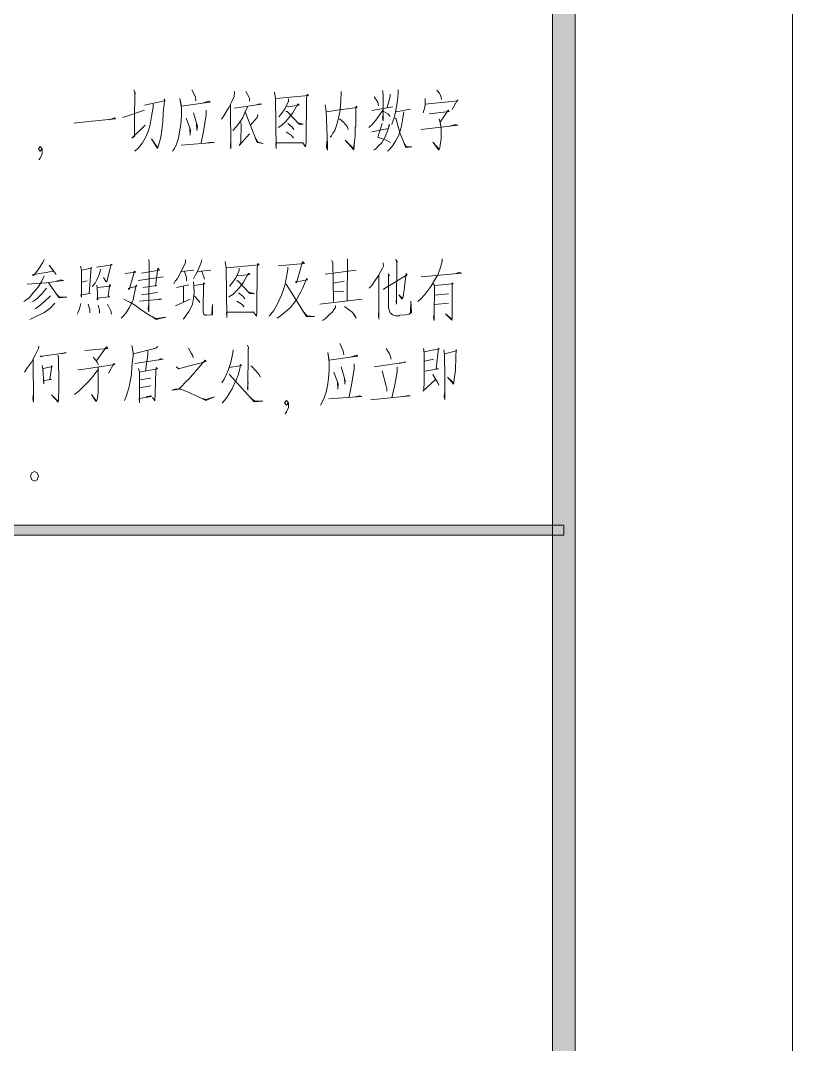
# Model space of a CAD drawing. Header units: millimetres. Extents: x 0 to 829, y 0 to 570.
# Drawn here: x 774.73 to 807.13, y 385 to 427.98 of the extents above; entities that cross this region are included whole.
import ezdxf

# ---------------------------------------------------------------- set-up
doc = ezdxf.new("R2010")
doc.units = ezdxf.units.MM

msp = doc.modelspace()

# ---------------------------------------------------------------- hatches: boundary and pattern name
h = msp.add_hatch(color=0)
h.dxf.hatch_style = 2
h.paths.add_polyline_path([(798.015083, 9.119306), (797.055528, 10.078861), (797.055528, 560.002972), (798.015083, 560.962528)])
h = msp.add_hatch(color=0)
h.dxf.hatch_style = 2
h.paths.add_polyline_path([(749.508139, 406.382361), (749.508139, 406.795111), (797.535306, 406.795111), (797.535306, 406.382361)])

# ---------------------------------------------------------------- linework, layer by layer
at = {"color": 0, "lineweight": 0}
for points in [[(0, 0), (0, 570.081833), (807.130861, 570.081833), (807.130861, 0)], [(798.015083, 9.119306), (797.055528, 10.078861), (797.055528, 560.002972), (798.015083, 560.962528)], [(775.483167, 408.851806), (775.433778, 408.996444), (775.320889, 409.056417), (775.204472, 408.996444), (775.158611, 408.851806), (775.204472, 408.707167), (775.320889, 408.647194), (775.433778, 408.707167)], [(749.508139, 406.382361), (749.508139, 406.795111), (797.535306, 406.795111), (797.535306, 406.382361)]]:
    msp.add_lwpolyline(points, close=True, dxfattribs=at)
for points in [[(779.487194, 425.076056), (779.554222, 424.913778), (779.536583, 424.97375), (779.518944, 423.813111), (779.518944, 423.121667), (779.406056, 423.040528), (779.959917, 423.590861)], [(781.928417, 425.076056), (782.076583, 424.772667), (782.090694, 424.606861)], [(790.589111, 425.076056), (790.589111, 424.952583), (790.575, 424.730333), (790.525611, 424.444583), (790.476222, 424.141194), (790.409194, 423.897778), (790.328056, 423.672), (790.313944, 423.612028)], [(779.942278, 424.423417), (780.774833, 424.606861), (780.757194, 424.688), (780.806583, 424.606861), (780.774833, 424.589222), (780.725444, 424.098861), (780.707806, 423.731972), (780.658417, 423.38625), (780.626667, 423.082861), (780.563167, 422.87825), (780.513778, 422.694806), (780.482028, 422.613667), (780.235083, 423.019361), (780.482028, 422.656)], [(782.418778, 424.525722), (782.630444, 424.589222), (782.693944, 424.546889), (782.662194, 424.546889), (781.490972, 424.384611), (781.423944, 424.709167), (781.490972, 424.303472), (781.490972, 423.978917), (781.455694, 423.612028), (781.409833, 423.305111), (781.360444, 423.040528), (781.279306, 422.797111), (781.198167, 422.613667), (781.117028, 422.493722)], [(783.720528, 424.994917), (783.702889, 424.790306), (783.59, 424.546889), (783.477111, 424.324639), (783.360694, 424.141194), (783.265444, 423.978917), (783.166667, 423.834278)], [(784.19325, 424.994917), (784.323778, 424.7515), (784.337889, 424.688), (784.337889, 424.589222)], [(785.396222, 424.97375), (785.427972, 424.709167), (785.46325, 422.613667), (785.445611, 422.839444), (786.602722, 422.839444), (786.521583, 422.857083), (786.355778, 422.839444)], [(785.445611, 424.709167), (786.814389, 424.832639), (786.765, 424.892611), (786.73325, 424.709167), (786.715611, 422.87825), (786.697972, 422.673639), (786.585083, 422.839444)], [(785.981833, 424.688), (785.981833, 424.589222), (785.837194, 424.282306), (785.657278, 424.038889), (785.576139, 423.936583)], [(788.197278, 424.994917), (788.179639, 424.589222), (788.147889, 424.2435), (788.147889, 424.201167), (788.0985, 423.95775), (788.035, 423.714333), (787.967972, 423.488556), (787.918583, 423.368611), (787.837444, 423.245139), (787.791583, 423.142833), (787.724556, 423.082861)], [(789.580167, 424.772667), (789.728333, 424.546889), (789.760083, 424.405778)], [(789.922361, 425.03725), (789.954111, 424.892611), (789.954111, 423.774306), (789.922361, 423.915417), (789.954111, 424.038889)], [(790.246917, 424.892611), (790.246917, 424.790306), (790.116389, 424.324639)], [(791.714472, 424.709167), (791.714472, 424.486917), (791.696833, 424.324639), (791.665083, 424.201167), (791.633333, 424.098861)], [(791.714472, 424.46575), (793.079722, 424.606861), (793.065611, 424.649194), (792.853944, 424.2435)], [(792.201306, 425.054889), (792.314194, 424.934944), (792.363583, 424.832639), (792.381222, 424.7515), (792.395333, 424.670361)], [(779.032111, 423.915417), (779.942278, 424.222333)], [(780.302111, 424.46575), (780.302111, 424.324639), (780.235083, 423.95775), (780.171583, 423.612028), (780.104556, 423.368611), (779.991667, 423.104028), (779.847028, 422.839444), (779.681222, 422.634833), (779.536583, 422.493722)], [(782.531667, 424.222333), (782.531667, 424.017722), (782.418778, 423.326278), (782.32, 422.839444)], [(783.540611, 424.444583), (783.55825, 422.5925), (783.540611, 422.715972), (783.55825, 422.938222)], [(784.25675, 424.363444), (784.143861, 424.120028), (784.062722, 423.915417), (783.932194, 423.714333), (783.801667, 423.530889), (783.639389, 423.368611)], [(783.720528, 424.303472), (784.842361, 424.46575), (784.761222, 424.486917), (784.630694, 424.444583)], [(785.900694, 424.384611), (785.967722, 424.363444), (786.422806, 424.423417), (786.373417, 424.486917), (786.16175, 424.098861), (785.999472, 423.897778), (785.851306, 423.731972), (785.706667, 423.590861), (785.544389, 423.488556)], [(787.512889, 424.444583), (787.562278, 424.18), (787.611667, 422.737139), (787.611667, 422.532528), (787.579917, 422.656), (787.594028, 422.920583)], [(787.579917, 424.141194), (788.197278, 424.2435), (788.229028, 424.2435), (788.864028, 424.324639), (788.814639, 424.384611), (788.800528, 424.342278), (788.800528, 423.915417), (788.800528, 423.548528), (788.782889, 423.509722), (788.782889, 423.164), (788.782889, 423.121667), (788.751139, 422.899417), (788.7335, 422.715972), (788.719389, 422.553694), (788.359556, 422.959389), (788.70175, 422.613667), (788.7335, 422.818278)], [(789.94, 424.222333), (789.791833, 423.996556), (789.647194, 423.795472), (789.499028, 423.633194), (789.354389, 423.488556)], [(789.481389, 424.201167), (790.363333, 424.363444)], [(790.493861, 424.141194), (791.093583, 424.261139)], [(791.87675, 424.060056), (792.723417, 424.162361), (792.674028, 424.222333), (792.349472, 423.714333)], [(776.978944, 423.672), (777.730361, 423.753139), (777.744472, 423.753139), (778.721667, 423.855444), (778.658167, 423.897778), (778.460611, 423.813111)], [(781.685, 423.876611), (781.864917, 423.38625), (781.847278, 423.164), (781.833167, 423.44975)], [(781.995444, 424.098861), (782.157722, 423.530889), (782.140083, 423.368611), (782.125972, 423.650833)], [(784.157972, 424.141194), (784.665972, 422.857083), (784.9235, 422.818278), (784.697722, 422.87825), (784.581306, 423.061694)], [(784.697722, 424.038889), (784.665972, 423.915417), (784.369639, 423.569694)], [(785.868944, 424.162361), (785.918333, 424.162361), (786.422806, 423.633194), (786.602722, 423.633194), (786.422806, 423.672), (786.341667, 423.714333)], [(788.116139, 423.855444), (788.296056, 423.693167), (788.440694, 423.530889), (788.490083, 423.407417), (788.458333, 423.488556)], [(789.954111, 424.18), (790.151667, 424.060056), (790.246917, 423.95775)], [(790.818417, 424.141194), (790.769028, 423.795472), (790.719639, 423.548528), (790.67025, 423.347444), (790.60675, 423.164), (790.476222, 422.920583), (790.363333, 422.737139), (790.232806, 422.574861), (790.134028, 422.493722)], [(790.458583, 423.876611), (790.493861, 423.834278), (790.656139, 423.266306), (790.769028, 423.001722), (790.881917, 422.715972), (790.917194, 422.656), (791.160611, 422.673639), (790.917194, 422.694806), (790.832528, 422.818278)], [(792.300083, 423.855444), (792.331833, 423.753139), (792.363583, 423.633194), (792.381222, 423.428583), (792.381222, 423.223972), (792.381222, 423.001722), (792.363583, 422.857083), (792.349472, 422.754778), (792.331833, 422.656), (792.300083, 422.574861), (792.282444, 422.532528), (792.039028, 422.87825), (792.300083, 422.574861)], [(783.963944, 423.714333), (783.995694, 423.650833), (783.981583, 422.839444), (783.914556, 422.737139), (784.337889, 423.223972)], [(785.950083, 423.650833), (786.13, 423.509722), (786.211139, 423.407417)], [(789.481389, 423.305111), (790.183417, 423.44975), (790.201056, 423.633194), (790.201056, 423.548528), (790.116389, 423.305111), (790.0035, 423.040528), (789.890611, 422.839444), (789.760083, 422.715972), (789.647194, 422.5925), (789.566056, 422.532528)], [(789.904722, 423.650833), (789.728333, 423.082861), (789.841222, 423.040528), (789.97175, 423.001722), (790.102278, 422.938222), (790.264556, 422.857083)], [(791.552194, 423.407417), (793.079722, 423.590861), (792.984472, 423.612028), (792.755167, 423.548528)], [(785.886583, 423.305111), (786.09825, 423.164), (786.1935, 423.061694)], [(775.497278, 422.126833), (775.564306, 422.207972), (775.645444, 422.391417), (775.645444, 422.5925), (775.564306, 422.694806), (775.483167, 422.5925), (775.564306, 422.493722), (775.645444, 422.5925)], [(781.473333, 422.754778), (782.856222, 422.857083), (782.775083, 422.87825), (782.581056, 422.839444)], [(775.726583, 417.949944), (775.677194, 417.83), (775.465528, 417.501917), (775.285611, 417.279667), (775.222111, 417.300833), (776.118167, 417.463111), (775.93825, 417.706528), (776.199306, 417.360806), (776.231056, 417.300833)], [(780.122194, 417.949944), (780.139833, 417.808833), (780.122194, 415.752139), (780.090444, 415.896778), (780.122194, 416.080222)], [(781.65325, 417.932306), (781.65325, 417.83), (781.423944, 417.339639), (781.328694, 417.156194), (781.229917, 417.03625), (781.162889, 416.933944)], [(782.337639, 417.932306), (782.32, 417.83), (782.207111, 417.54425), (782.076583, 417.300833), (781.995444, 417.138556)], [(783.328944, 417.868806), (783.360694, 417.604222), (783.395972, 415.508722), (783.378333, 415.7345), (784.535444, 415.7345), (784.454306, 415.752139), (784.2885, 415.7345)], [(783.378333, 417.604222), (784.747111, 417.727694), (784.697722, 417.787667), (784.665972, 417.604222), (784.648333, 415.773306), (784.630694, 415.568694), (784.517806, 415.7345)], [(785.544389, 417.685361), (786.652111, 417.787667), (786.567444, 417.868806), (786.535694, 417.748861), (786.422806, 417.360806), (786.309917, 416.97275), (786.274639, 417.015083), (786.309917, 417.015083), (786.779111, 417.096222), (786.73325, 417.156194), (786.652111, 416.933944), (786.567444, 416.729333), (786.503944, 416.588222), (786.422806, 416.46475), (786.309917, 416.263667), (786.1935, 416.097861), (786.062972, 415.935583), (785.950083, 415.833278), (785.805444, 415.713333), (785.639639, 415.589861), (785.509111, 415.487556)], [(787.805694, 417.911139), (787.837444, 417.808833), (787.872722, 416.182528)], [(788.440694, 417.971111), (788.458333, 417.911139), (788.440694, 416.221333)], [(789.954111, 417.808833), (789.97175, 417.667722), (789.922361, 417.586583), (789.760083, 417.279667), (789.580167, 417.015083), (789.481389, 416.852806), (789.3685, 416.7505)], [(790.476222, 417.949944), (790.557361, 417.851167), (790.525611, 417.868806), (790.507972, 416.080222), (790.493861, 416.182528), (790.507972, 416.323639)], [(792.430611, 417.971111), (792.430611, 417.868806), (792.331833, 417.523083), (792.233056, 417.279667), (792.137806, 417.117389), (791.957889, 416.810472), (791.696833, 416.485917), (791.516917, 416.281306), (791.404028, 416.182528)], [(777.257639, 417.667722), (777.289389, 417.501917), (777.289389, 416.912778), (777.289389, 416.362444), (777.27175, 416.46475), (777.663333, 416.52825), (777.613944, 416.52825), (777.695083, 417.625389), (777.712722, 417.586583), (777.289389, 417.501917)], [(778.104306, 417.54425), (778.023167, 417.279667), (777.942028, 417.096222), (777.860889, 416.955111), (777.744472, 416.810472)], [(777.924389, 417.625389), (778.577028, 417.727694), (778.54175, 417.748861), (778.495889, 417.586583), (778.397111, 417.177361), (778.365361, 417.057417), (778.330083, 417.015083), (778.217194, 417.198528)], [(779.130889, 417.360806), (779.568333, 417.420778), (779.504833, 417.463111), (779.469556, 417.300833), (779.293167, 416.690528), (779.257889, 416.729333), (779.617722, 416.831639), (779.585972, 416.873972), (779.518944, 416.545889), (779.455444, 416.263667), (779.374306, 416.080222), (779.293167, 415.917944), (779.162639, 415.713333), (779.046222, 415.568694), (778.965083, 415.487556)], [(779.81175, 417.381972), (780.563167, 417.501917), (780.496139, 417.586583), (780.397361, 416.831639), (780.44675, 416.852806), (779.861139, 416.771667)], [(781.490972, 417.441944), (782.009556, 417.501917)], [(781.6215, 417.441944), (781.685, 417.237333), (781.702639, 417.177361), (781.702639, 417.057417)], [(782.171833, 417.441944), (782.725694, 417.501917)], [(782.337639, 417.441944), (782.432889, 417.219694), (782.450528, 417.117389)], [(783.833417, 417.279667), (783.900444, 417.2585), (784.355528, 417.322), (784.306139, 417.381972), (784.094472, 416.993917), (783.932194, 416.792833), (783.784028, 416.627028), (783.639389, 416.485917), (783.477111, 416.383611)], [(783.914556, 417.586583), (783.914556, 417.484278), (783.769917, 417.177361), (783.59, 416.933944), (783.508861, 416.831639)], [(785.950083, 417.625389), (785.950083, 417.523083), (785.886583, 417.138556), (785.837194, 416.912778), (785.770167, 416.690528), (785.689028, 416.447111), (785.593778, 416.2425), (785.477361, 415.999083), (785.364472, 415.815639), (785.233944, 415.653361), (785.170444, 415.568694)], [(787.512889, 417.339639), (788.814639, 417.501917)], [(789.954111, 416.711694), (789.989389, 416.690528), (790.0035, 416.729333), (790.963056, 417.300833), (790.917194, 417.360806), (790.867806, 416.933944), (790.832528, 416.669361), (790.800778, 416.507083), (790.786667, 416.383611), (790.751389, 416.281306), (790.60675, 416.46475), (790.751389, 416.323639), (790.769028, 416.362444)], [(790.165778, 417.360806), (790.215167, 417.2585), (790.183417, 417.300833), (790.183417, 416.059056), (790.183417, 415.917944), (790.215167, 415.794472), (790.246917, 415.713333), (790.296306, 415.671), (790.345694, 415.632194), (790.476222, 415.589861), (790.6385, 415.589861), (790.656139, 415.611028), (790.917194, 415.632194), (791.044194, 415.653361), (791.142972, 415.713333), (791.111222, 416.200167), (791.093583, 415.713333), (791.044194, 415.653361)], [(791.552194, 417.219694), (793.242, 417.381972), (793.14675, 417.420778)], [(793.14675, 417.420778), (793.016222, 417.360806)], [(775.726583, 417.2585), (775.613694, 417.015083), (775.465528, 416.771667), (775.2715, 416.545889), (775.091583, 416.344806), (774.961056, 416.2425), (774.879917, 416.182528)], [(775.010444, 416.912778), (775.825361, 416.97275), (776.5415, 417.075056), (776.428611, 417.096222), (776.248694, 417.03625)], [(775.9065, 416.97275), (776.361583, 416.344806), (776.672028, 416.362444), (776.361583, 416.383611), (776.262806, 416.485917)], [(777.307028, 416.993917), (777.532806, 417.057417)], [(777.942028, 416.873972), (777.956139, 416.7505), (777.973778, 416.263667), (777.942028, 416.323639), (778.47825, 416.383611), (778.41475, 416.404778), (778.47825, 416.912778), (778.51, 416.831639), (777.956139, 416.771667)], [(779.667111, 417.075056), (780.739556, 417.219694)], [(781.279306, 416.771667), (781.797889, 416.891611)], [(781.995444, 417.015083), (782.009556, 416.831639), (782.027194, 416.567056), (781.995444, 416.323639), (781.946056, 416.080222), (781.879028, 415.917944), (781.797889, 415.773306), (781.685, 415.611028), (781.603861, 415.487556), (781.554472, 415.44875)], [(782.027194, 416.852806), (782.468167, 416.933944), (782.418778, 416.97275), (782.418778, 416.852806), (782.401139, 415.875611), (782.401139, 415.7345), (782.432889, 415.653361), (782.482278, 415.611028), (782.549306, 415.611028), (782.760972, 415.632194), (782.792722, 415.653361), (782.792722, 416.059056), (782.760972, 415.653361)], [(783.801667, 417.057417), (783.851056, 417.057417), (784.355528, 416.52825), (784.535444, 416.52825), (784.355528, 416.567056), (784.274389, 416.609389)], [(785.886583, 416.912778), (786.73325, 415.551056), (787.071917, 415.551056), (786.765, 415.589861), (786.73325, 415.611028), (786.602722, 415.773306)], [(787.872722, 416.955111), (788.310167, 417.03625)], [(789.777722, 417.279667), (789.777722, 415.44875), (789.760083, 415.611028), (789.777722, 415.833278)], [(792.070778, 416.933944), (792.102528, 416.852806), (792.088417, 415.508722), (792.088417, 415.388778), (792.070778, 415.508722), (792.088417, 415.653361)], [(792.102528, 416.852806), (792.853944, 416.933944), (792.853944, 416.97275), (792.885694, 416.933944), (792.853944, 416.912778), (792.853944, 415.487556), (792.836306, 415.406417), (792.57525, 415.671), (792.836306, 415.44875)], [(775.825361, 416.7505), (775.645444, 416.52825), (775.465528, 416.344806), (775.30325, 416.221333), (775.222111, 416.182528)], [(779.81175, 416.46475), (780.482028, 416.567056)], [(781.572111, 416.810472), (781.572111, 416.140194)], [(783.882806, 416.545889), (784.062722, 416.404778), (784.143861, 416.302472)], [(787.855083, 416.588222), (788.296056, 416.627028)], [(792.691667, 416.507083), (792.120167, 416.447111)], [(776.181667, 416.119028), (775.97, 415.896778), (775.708944, 415.713333), (775.384389, 415.551056), (775.204472, 415.469917), (775.123333, 415.427583)], [(775.987639, 416.425944), (775.744222, 416.182528), (775.546667, 416.016722), (775.352639, 415.875611)], [(777.27175, 416.097861), (777.20825, 415.875611), (777.158861, 415.7345), (777.109472, 415.653361)], [(777.568083, 416.080222), (777.649222, 415.833278), (777.649222, 415.713333)], [(777.991417, 416.037889), (778.054917, 415.815639), (778.054917, 415.692167)], [(778.379472, 416.080222), (778.47825, 415.875611), (778.527639, 415.794472), (778.559389, 415.653361)], [(779.063861, 416.281306), (779.226139, 416.200167), (779.356667, 416.140194), (779.554222, 416.016722), (779.74825, 415.875611), (780.009306, 415.692167), (780.220972, 415.568694), (780.252722, 415.551056), (780.432639, 415.427583), (780.838333, 415.529889), (780.820694, 415.529889), (780.44675, 415.469917), (780.270361, 415.529889)], [(779.730611, 416.200167), (780.644306, 416.281306), (780.594917, 416.302472), (780.545528, 416.263667)], [(781.244028, 415.999083), (781.847278, 416.281306)], [(782.027194, 416.425944), (782.221222, 416.221333), (782.2565, 416.140194)], [(783.819306, 416.200167), (784.030972, 416.059056), (784.126222, 415.95675)], [(787.301222, 416.080222), (789.075694, 416.281306)], [(792.120167, 416.059056), (792.691667, 416.119028)], [(787.953861, 416.016722), (787.953861, 415.935583), (787.823333, 415.752139), (787.675167, 415.611028), (787.530528, 415.469917), (787.414111, 415.388778)], [(788.327806, 415.977917), (788.652361, 415.7345), (788.782889, 415.589861), (788.814639, 415.487556), (788.70175, 415.671)], [(775.497278, 414.316333), (775.483167, 414.214028), (775.352639, 413.931806), (775.190361, 413.646056), (775.028083, 413.423806), (774.897556, 413.219194)], [(779.406056, 414.3375), (779.455444, 414.05175), (779.455444, 413.910639), (779.437806, 413.706028), (779.406056, 413.441444), (779.388417, 413.116889), (779.342556, 412.831139), (779.293167, 412.608889), (779.226139, 412.383111), (779.162639, 412.199667), (779.095611, 412.037389)], [(784.25675, 414.358667), (784.306139, 414.256361), (784.2885, 414.154056), (784.274389, 412.46425), (784.25675, 412.566556), (784.2885, 412.792333)], [(788.13025, 414.418639), (788.278417, 414.11525), (788.296056, 413.949444)], [(775.564306, 413.910639), (775.613694, 413.868306), (775.645444, 413.889472), (776.654389, 414.034111), (776.605, 414.05175), (776.460361, 413.991778)], [(776.298083, 413.931806), (776.329833, 413.850667), (776.343944, 412.771167), (776.343944, 412.425444), (776.329833, 412.199667), (776.329833, 412.058556), (776.312194, 411.95625), (776.037028, 412.263167), (776.298083, 411.998583), (776.329833, 412.058556)], [(777.437556, 414.132889), (778.397111, 414.214028), (778.347722, 414.277528), (777.90675, 413.688389)], [(780.496139, 414.298694), (780.415, 414.235194), (779.469556, 413.991778)], [(780.072806, 414.11525), (780.072806, 413.949444), (779.977556, 413.279167)], [(781.783778, 414.235194), (781.896667, 414.012944), (781.960167, 413.910639), (781.977806, 413.8295)], [(783.6535, 414.154056), (783.639389, 414.034111), (783.55825, 413.624889), (783.459472, 413.339139), (783.378333, 413.138056), (783.279556, 412.933444), (783.184306, 412.771167)], [(788.620611, 413.868306), (788.832278, 413.931806), (788.895778, 413.889472), (788.864028, 413.889472), (787.692806, 413.727194), (787.625778, 414.05175), (787.692806, 413.646056), (787.692806, 413.3215), (787.661056, 412.954611), (787.611667, 412.647694), (787.562278, 412.383111), (787.481139, 412.139694), (787.4, 411.95625), (787.318861, 411.836306)], [(790.084639, 414.214028), (790.215167, 413.991778), (790.264556, 413.868306), (790.282194, 413.769528)], [(791.647444, 414.214028), (791.679194, 414.012944), (791.679194, 413.402639), (791.679194, 412.894639), (791.679194, 412.831139), (791.665083, 412.46425), (791.615694, 412.425444), (792.137806, 412.894639), (792.151917, 412.912278), (792.039028, 413.116889), (792.250694, 412.771167), (792.282444, 412.668861)], [(791.679194, 414.072917), (792.300083, 414.196389), (792.268333, 414.235194), (792.183667, 413.360306), (792.268333, 413.360306), (791.714472, 413.258)], [(792.494111, 414.154056), (792.525861, 413.970611), (792.5435, 412.993417), (792.5435, 412.933444), (792.5435, 412.079722), (792.51175, 412.199667), (792.5435, 412.425444)], [(792.5435, 413.991778), (793.030333, 414.11525), (793.016222, 414.175222), (792.998583, 413.868306), (792.984472, 413.300333), (792.935083, 412.933444), (792.917444, 412.792333), (792.903333, 412.711194), (792.656389, 413.014583), (792.903333, 412.771167)], [(775.2715, 413.769528), (775.285611, 411.95625), (775.253861, 412.118528), (775.285611, 412.344306)], [(775.645444, 413.504944), (775.677194, 413.381472), (775.708944, 412.728833), (775.694833, 412.852306), (775.708944, 412.873472), (776.037028, 412.912278), (775.97, 412.912278), (776.051139, 413.504944), (776.068778, 413.441444), (776.005278, 413.441444), (775.694833, 413.381472)], [(777.14475, 413.339139), (777.20825, 413.3215), (778.689917, 413.54375), (778.658167, 413.603722), (778.428861, 413.176861)], [(777.77975, 413.850667), (777.924389, 413.688389), (777.956139, 413.646056), (778.005528, 413.522583)], [(779.536583, 413.586083), (780.725444, 413.769528), (780.609028, 413.787167), (780.527889, 413.727194)], [(781.261667, 413.441444), (781.374556, 413.360306), (781.409833, 413.381472), (782.531667, 413.667222), (782.482278, 413.727194), (781.766139, 412.894639), (781.752028, 412.894639), (781.374556, 412.506583), (781.229917, 412.506583), (781.08175, 412.46425), (781.229917, 412.485417), (781.360444, 412.506583), (781.455694, 412.506583), (781.766139, 412.383111), (781.797889, 412.365472), (782.125972, 412.220833), (782.432889, 412.079722), (782.514028, 412.037389), (782.873861, 412.182028), (782.514028, 412.079722), (782.369389, 412.118528)], [(783.491222, 413.423806), (784.013333, 413.504944), (783.963944, 413.54375), (783.932194, 413.360306), (783.865167, 413.095722), (783.801667, 412.933444), (783.702889, 412.711194), (783.62175, 412.52775), (783.491222, 412.323139), (783.395972, 412.160861), (783.279556, 412.01975), (783.198417, 411.917444)], [(784.404917, 413.483778), (784.436667, 413.462611), (784.729472, 413.138056), (784.810611, 413.014583)], [(788.7335, 413.564917), (788.7335, 413.360306), (788.620611, 412.668861), (788.521833, 412.182028)], [(789.580167, 413.441444), (790.899556, 413.646056), (790.832528, 413.646056), (790.6385, 413.586083)], [(791.696833, 413.688389), (792.070778, 413.769528)], [(777.973778, 413.3215), (777.77975, 413.056917), (777.568083, 412.809972), (777.356417, 412.587722), (777.1765, 412.425444), (776.996583, 412.280806)], [(777.991417, 413.441444), (777.991417, 412.383111), (777.973778, 412.220833), (777.956139, 412.079722), (777.924389, 411.998583), (777.892639, 411.998583), (777.712722, 412.280806), (777.90675, 412.01975)], [(779.681222, 413.381472), (779.730611, 413.219194), (779.730611, 411.935083), (779.7165, 412.118528), (780.235083, 412.199667), (780.189222, 412.220833), (780.009306, 412.182028)], [(779.7165, 413.219194), (780.482028, 413.360306), (780.432639, 413.423806), (780.415, 413.279167), (780.38325, 412.344306), (780.365611, 412.01975), (780.270361, 412.160861)], [(783.491222, 413.138056), (784.535444, 411.977417), (784.909389, 411.998583), (784.89175, 411.998583), (784.549556, 412.01975), (784.369639, 412.160861)], [(787.886833, 413.219194), (788.06675, 412.728833), (788.049111, 412.506583), (788.035, 412.792333)], [(788.197278, 413.441444), (788.359556, 412.873472), (788.341917, 412.711194), (788.327806, 412.993417)], [(789.904722, 413.279167), (790.070528, 412.690028), (790.102278, 412.52775), (790.102278, 412.425444)], [(790.539722, 413.441444), (790.539722, 413.240361), (790.444472, 412.690028), (790.313944, 412.139694)], [(779.730611, 412.894639), (780.203333, 412.975778)], [(780.203333, 412.647694), (779.730611, 412.566556)], [(787.675167, 412.100889), (789.058056, 412.199667), (788.976917, 412.220833), (788.782889, 412.182028)], [(789.417889, 412.058556), (791.079472, 412.220833), (790.998333, 412.242), (790.818417, 412.199667)], [(785.837194, 411.469417), (785.900694, 411.550556), (785.981833, 411.734), (785.981833, 411.935083), (785.900694, 412.037389), (785.819556, 411.935083), (785.900694, 411.836306), (785.981833, 411.935083)]]:
    msp.add_lwpolyline(points, dxfattribs=at)

doc.saveas('drawing.dxf')
